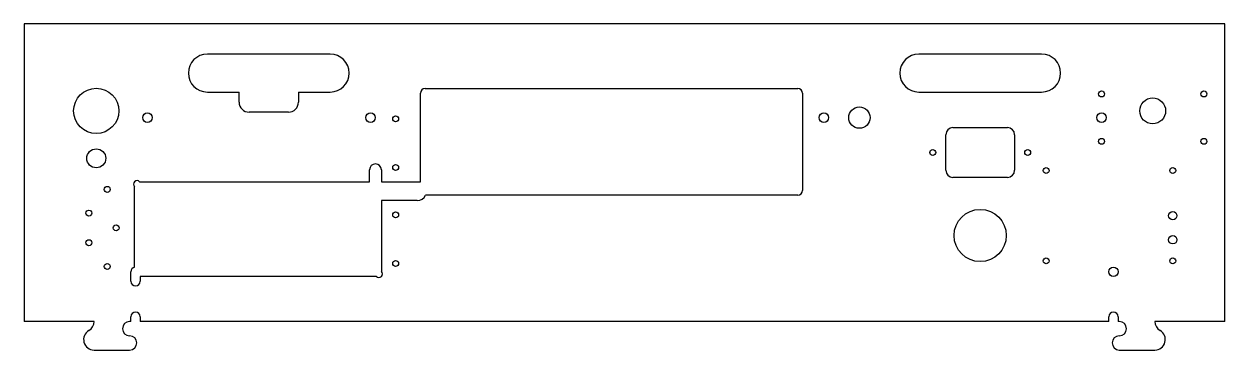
# Model space of a CAD drawing. Header units: millimetres. Extents: x 128 to 634, y 462 to 600.
import ezdxf

# ---------------------------------------------------------------- set-up
doc = ezdxf.new("R2010")
doc.units = ezdxf.units.MM

msp = doc.modelspace()

# ---------------------------------------------------------------- linework, layer by layer
at = {"color": 7, "linetype": 'Continuous', "lineweight": 25}
for p, q in [((128.21, 599.68), (128.21, 474.18)), ((634.21, 599.68), (128.21, 599.68)), ((634.21, 474.18), (634.21, 599.68)), ((257.21, 586.98), (205.46, 586.98)), ((556.96, 586.98), (505.21, 586.98)), ((297.21, 572.48), (454.21, 572.48)), ((205.46, 570.98), (218.84, 570.98)), ((218.84, 566.73), (218.84, 570.98)), ((243.84, 570.98), (243.84, 566.73)), ((243.84, 570.98), (257.21, 570.98)), ((295.21, 533.18), (295.21, 570.48)), ((456.21, 570.48), (456.21, 529.48)), ((505.21, 570.98), (556.96, 570.98)), ((239.59, 562.48), (223.09, 562.48)), ((516.59, 537.98), (516.59, 552.98)), ((519.59, 555.98), (542.59, 555.98)), ((545.59, 552.98), (545.59, 537.98)), ((273.79, 533.18), (273.79, 538.18)), ((278.79, 538.18), (278.79, 533.18)), ((176.92, 533.18), (273.79, 533.18)), ((278.79, 533.18), (295.21, 533.18)), ((542.59, 534.98), (519.59, 534.98)), ((174.79, 497.14), (174.79, 531.06)), ((454.21, 527.48), (297.41, 527.48)), ((278.79, 525.18), (278.79, 495.3)), ((293.79, 525.18), (278.79, 525.18)), ((173.21, 491.18), (173.21, 495.18)), ((177.21, 493.18), (177.21, 491.18)), ((276.67, 493.18), (177.21, 493.18)), ((173.21, 474.18), (173.21, 476.18)), ((177.21, 476.18), (177.21, 474.18)), ((585.21, 474.18), (585.21, 476.18)), ((589.21, 476.18), (589.21, 474.18)), ((157.72, 474.18), (128.21, 474.18)), ((173.21, 474.18), (172.72, 474.18)), ((585.21, 474.18), (177.21, 474.18)), ((589.7, 474.18), (589.21, 474.18)), ((634.21, 474.18), (604.7, 474.18)), ((157.72, 462.18), (172.72, 462.18)), ((589.7, 462.18), (604.7, 462.18))]:
    msp.add_line(p, q, dxfattribs=at)
for centre, radius in [((158.66, 563.03), 9.53), ((582.21, 570.18), 1.25), ((603.76, 563.03), 5.45), ((625.31, 570.18), 1.25), ((180.21, 560.18), 2), ((274.21, 560.18), 2), ((465.21, 560.18), 2), ((480.21, 560.18), 4.5), ((582.21, 560.18), 2), ((284.79, 559.68), 1.25), ((158.66, 543.03), 4), ((511.09, 545.48), 1.25), ((551.09, 545.48), 1.25), ((582.21, 550.18), 1.25), ((625.31, 550.18), 1.25), ((284.79, 539.18), 1.25), ((558.87, 537.87), 1.25), ((612.21, 537.87), 1.25), ((163.28, 529.93), 1.25), ((155.54, 519.93), 1.25), ((531.09, 510.48), 11), ((284.79, 519.18), 1.25), ((612.21, 518.82), 1.75), ((167.03, 513.68), 1.25), ((155.54, 507.43), 1.25), ((612.21, 508.66), 1.75), ((558.87, 499.77), 1.25), ((612.21, 499.77), 1.25), ((163.28, 497.43), 1.25), ((284.79, 498.68), 1.25), ((587.21, 495.18), 2)]:
    msp.add_circle(centre, radius, dxfattribs=at)
for centre, radius, start, end in [((205.46, 578.98), 8, 90, 270), ((257.21, 578.98), 8, 270, 90), ((505.21, 578.98), 8, 90, 270), ((556.96, 578.98), 8, 270, 90), ((297.21, 570.48), 2, 90, 180), ((454.21, 570.48), 2, 0, 90), ((223.09, 566.73), 4.25, 180, 270), ((239.59, 566.73), 4.25, 270, 0), ((519.59, 552.98), 3, 90, 180), ((542.59, 552.98), 3, 0, 90), ((276.29, 538.18), 2.5, 0, 180), ((519.59, 537.98), 3, 180, 270), ((542.59, 537.98), 3, 270, 0), ((175.85, 532.12), 1.5, 45, 225), ((293.79, 529.18), 4, 270, 334.8493), ((454.21, 529.48), 2, 270, 0), ((175.21, 495.18), 2, 102.1224, 180), ((175.21, 491.18), 2, 180, 0), ((277.73, 494.24), 1.5, 225, 45), ((175.21, 476.18), 2, 0, 180), ((587.21, 476.18), 2, 0, 180), ((153.33, 474.18), 4.39, 300, 0), ((172.72, 471.18), 3, 90, 270), ((589.7, 471.18), 3, 270, 90), ((609.1, 474.18), 4.39, 180, 240), ((157.72, 466.57), 4.39, 120, 270), ((172.72, 465.18), 3, 270, 90), ((589.7, 465.18), 3, 90, 270), ((604.7, 466.57), 4.39, 270, 60)]:
    msp.add_arc(centre, radius, start, end, dxfattribs=at)

doc.saveas('drawing.dxf')
